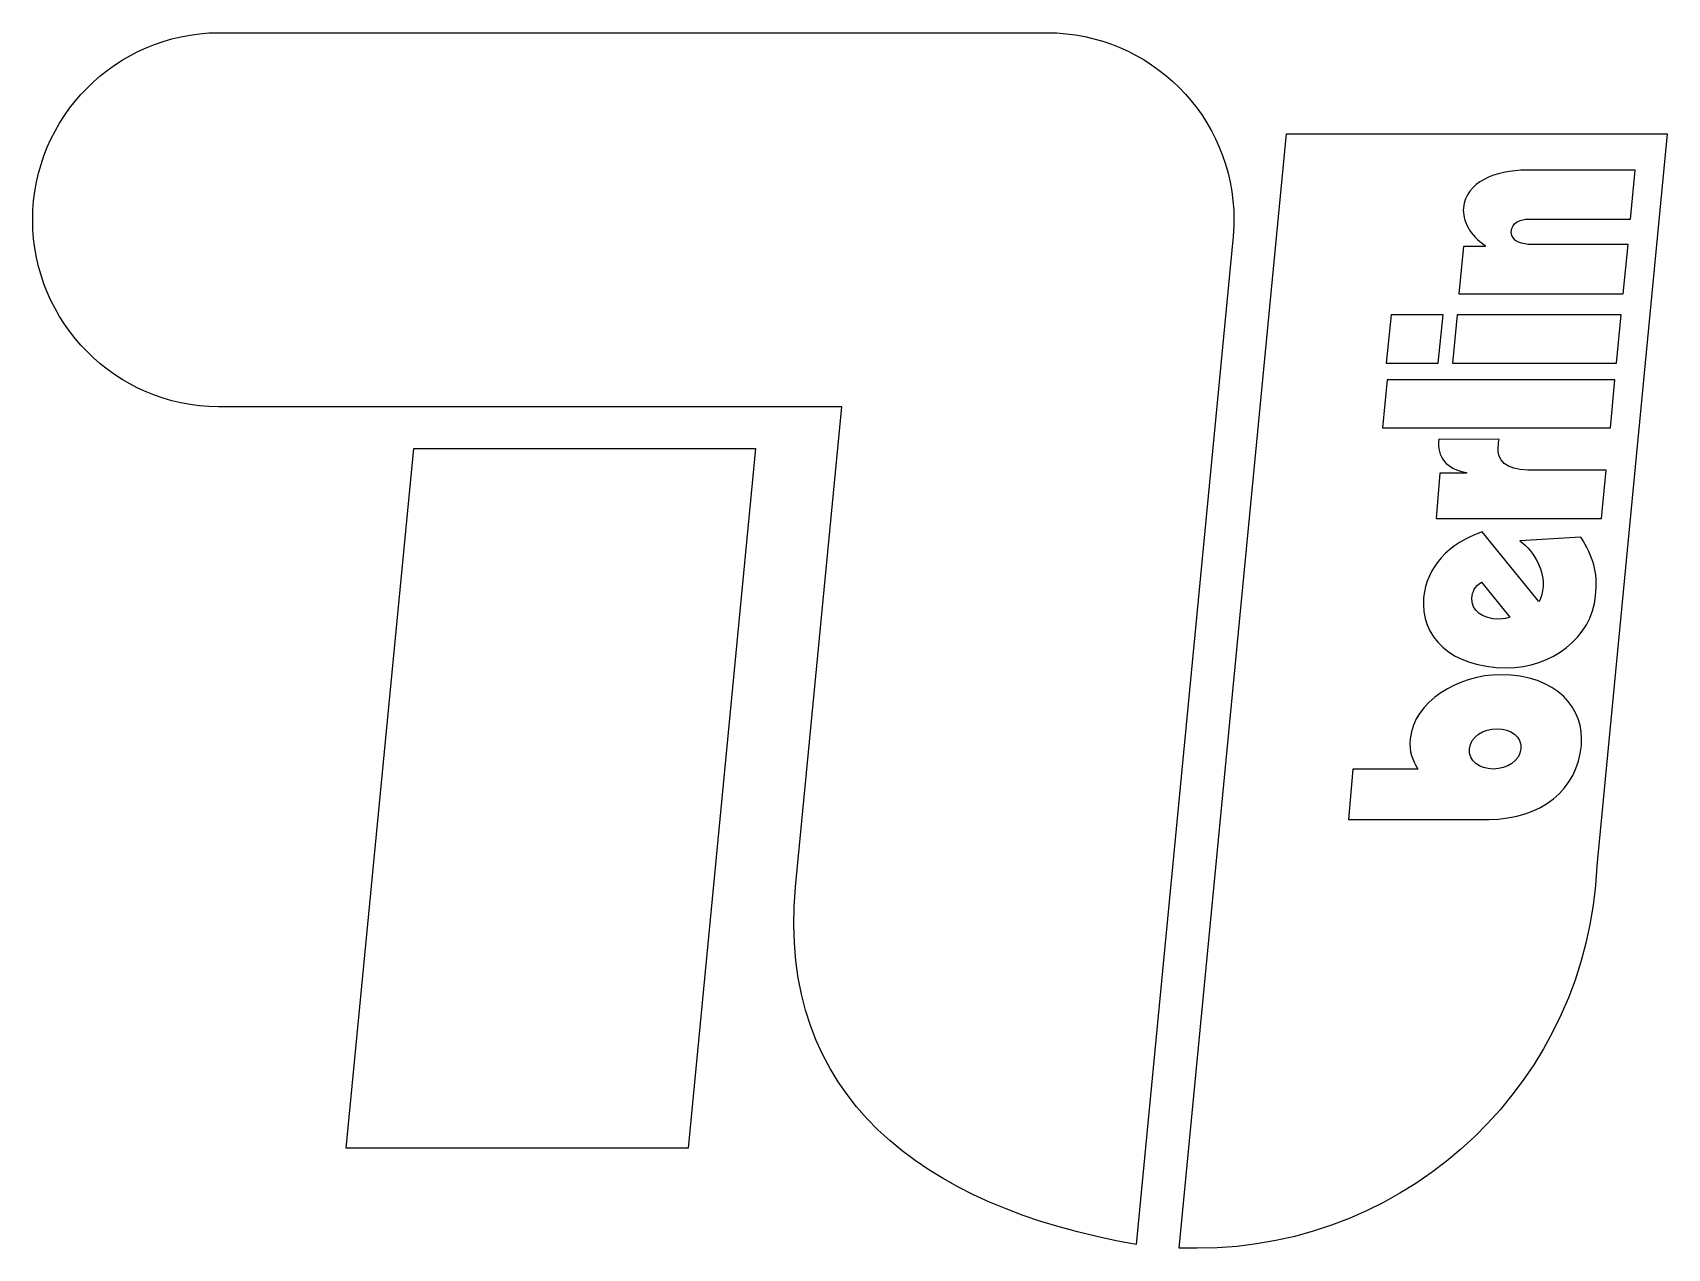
# Model space of a CAD drawing. Extents: x 5 to 295, y 2 to 218.
import ezdxf

# ---------------------------------------------------------------- set-up
doc = ezdxf.new("R2010")
doc.units = 0
doc.layers.get('0').update_dxf_attribs({"linetype": 'CONTINUOUS'})

msp = doc.modelspace()

# ---------------------------------------------------------------- linework, layer by layer
at = {"color": 7}
for points in [[(37.956787, 217.903523), (184.982422, 217.903523)], [(211.60866, 2.099087), (208.412677, 2.119942), (227.468659, 199.926772), (227.468659, 199.926772)], [(227.468659, 199.926772), (295.001391, 199.926772), (282.488571, 70.012418)], [(270.335495, 184.807114), (288.468657, 184.807114), (289.302845, 193.49831), (270.05917, 193.49831)], [(217.927634, 181.1419), (200.779857, 2.776865)], [(258.005154, 171.548738), (287.149597, 171.548738), (288.051563, 180.302499), (270.862076, 180.302499)], [(262.707888, 180.12002), (262.692247, 179.942755), (258.854983, 179.942755), (258.005154, 171.548738), (258.005154, 171.548738)], [(140.358577, 66.216862), (140.337723, 66.295068), (148.53362, 151.470876), (37.956787, 151.470876)], [(265.173957, 145.694124), (254.439, 145.735834)], [(259.37635, 139.802671), (259.371136, 139.714039), (254.657974, 139.714039), (253.974983, 131.638056), (283.348828, 131.638056), (283.348828, 131.638056)], [(283.348828, 131.638056), (284.177802, 140.245834), (270.25729, 140.245834)], [(272.233273, 116.925066), (262.134384, 129.276262)], [(279.636691, 128.363868), (268.849598, 127.67045), (268.849598, 127.67045)], [(262.040538, 120.334809), (267.076948, 114.161818)], [(250.732077, 87.186263), (239.183787, 87.186263), (238.459086, 78.250024), (238.459086, 78.250024)], [(238.459086, 78.250024), (263.312675, 78.250024)]]:
    msp.add_lwpolyline(points, dxfattribs=at)
for points in [[(255.231478, 167.810534), (246.008487, 167.810534), (245.127376, 159.20797), (254.360795, 159.20797), (255.231478, 167.810534)], [(286.836776, 167.810534), (257.734042, 167.810534), (256.863359, 159.20797), (285.960879, 159.20797), (286.836776, 167.810534)], [(285.72105, 156.288312), (245.283787, 156.288312), (244.454812, 147.748312), (284.897289, 147.748312), (285.72105, 156.288312)], [(72.601657, 144.114381), (133.262766, 144.114381), (121.297381, 19.89336), (60.636273, 19.89336)], [(264.131222, 87.186263)]]:
    msp.add_lwpolyline(points, close=True, dxfattribs=at)
for points in [[(5.001147, 184.681986), (5.001147, 202.935062), (19.734992, 217.752326), (37.956787, 217.903523)], [(184.982422, 217.903523), (203.292848, 217.851386), (218.115326, 203.00284), (218.115326, 184.681986)], [(270.05917, 193.49831), (264.444042, 193.49831), (259.246008, 191.360703), (258.828914, 186.803952)], [(258.828914, 186.803952), (258.630795, 184.593353), (259.923786, 181.918738), (262.707888, 180.12002)], [(37.956787, 151.470876), (19.734992, 151.606432), (5.001147, 166.423696), (5.001147, 184.681986)], [(218.115326, 184.681986), (218.115326, 183.488054), (218.047548, 182.30455), (217.927634, 181.1419)], [(267.321991, 182.513097), (267.321991, 184.322242), (269.167632, 184.807114), (270.335495, 184.807114)], [(270.862076, 180.302499), (269.522162, 180.302499), (267.321991, 180.724806), (267.321991, 182.513097)], [(254.439, 145.735834), (254.131393, 142.503355), (255.825837, 140.464808), (259.37635, 139.802671)], [(264.986264, 144.317714), (265.048829, 144.985064), (265.080111, 145.339594), (265.173957, 145.694124)], [(270.25729, 140.245834), (266.367888, 140.245834), (264.76729, 142.101902), (264.986264, 144.317714)], [(262.134384, 129.276262), (256.331564, 127.300279), (252.275325, 123.098057), (251.769598, 117.613271)], [(268.849598, 127.67045), (271.539854, 125.861304), (273.203016, 121.997971), (272.968401, 119.511048)], [(282.280024, 117.936518), (282.697118, 122.456775), (281.90464, 124.630877), (279.636691, 128.363868)], [(260.330453, 117.519424), (260.43994, 118.67686), (260.799683, 119.599681), (262.040538, 120.334809)], [(272.968401, 119.511048), (272.890196, 118.67686), (272.676435, 117.571561), (272.233273, 116.925066)], [(251.769598, 117.613271), (251.13353, 110.793784), (256.514043, 105.168228), (266.466948, 105.168228)], [(264.986264, 113.786433), (262.4837, 113.786433), (260.127119, 115.308826), (260.330453, 117.519424)], [(266.466948, 105.168228), (274.480367, 105.168228), (281.581392, 110.465322), (282.280024, 117.936518)], [(267.076948, 114.161818), (266.560794, 113.974125), (266.211478, 113.786433), (264.986264, 113.786433)], [(265.408572, 103.916946), (257.953017, 103.916946), (250.01259, 99.167288), (249.397376, 92.57199)], [(279.756606, 91.336349), (280.366606, 97.92122), (275.413614, 103.916946), (265.408572, 103.916946)], [(259.908145, 90.778485), (260.101051, 92.895237), (262.348145, 94.328998), (264.798572, 94.328998)], [(264.798572, 94.328998), (267.243786, 94.328998), (269.224982, 92.895237), (269.026863, 90.778485)], [(249.397376, 92.57199), (249.167974, 90.085067), (249.777974, 88.891135), (250.732077, 87.186263)], [(264.131222, 87.186263), (261.691222, 87.186263), (259.704812, 88.609597), (259.908145, 90.778485)], [(263.312675, 78.250024), (272.817204, 78.250024), (279.05276, 83.67746), (279.756606, 91.336349)], [(269.026863, 90.778485), (268.828743, 88.609597), (266.586863, 87.186263), (264.131222, 87.186263)], [(282.488571, 70.012418), (280.908828, 32.239342), (249.777974, 2.099087), (211.60866, 2.099087)], [(200.779857, 2.776865), (162.615756, 9.450369), (136.907124, 29.236266), (140.358577, 66.216862)]]:
    msp.add_open_spline(points, degree=3, dxfattribs=at)

doc.saveas('drawing.dxf')
